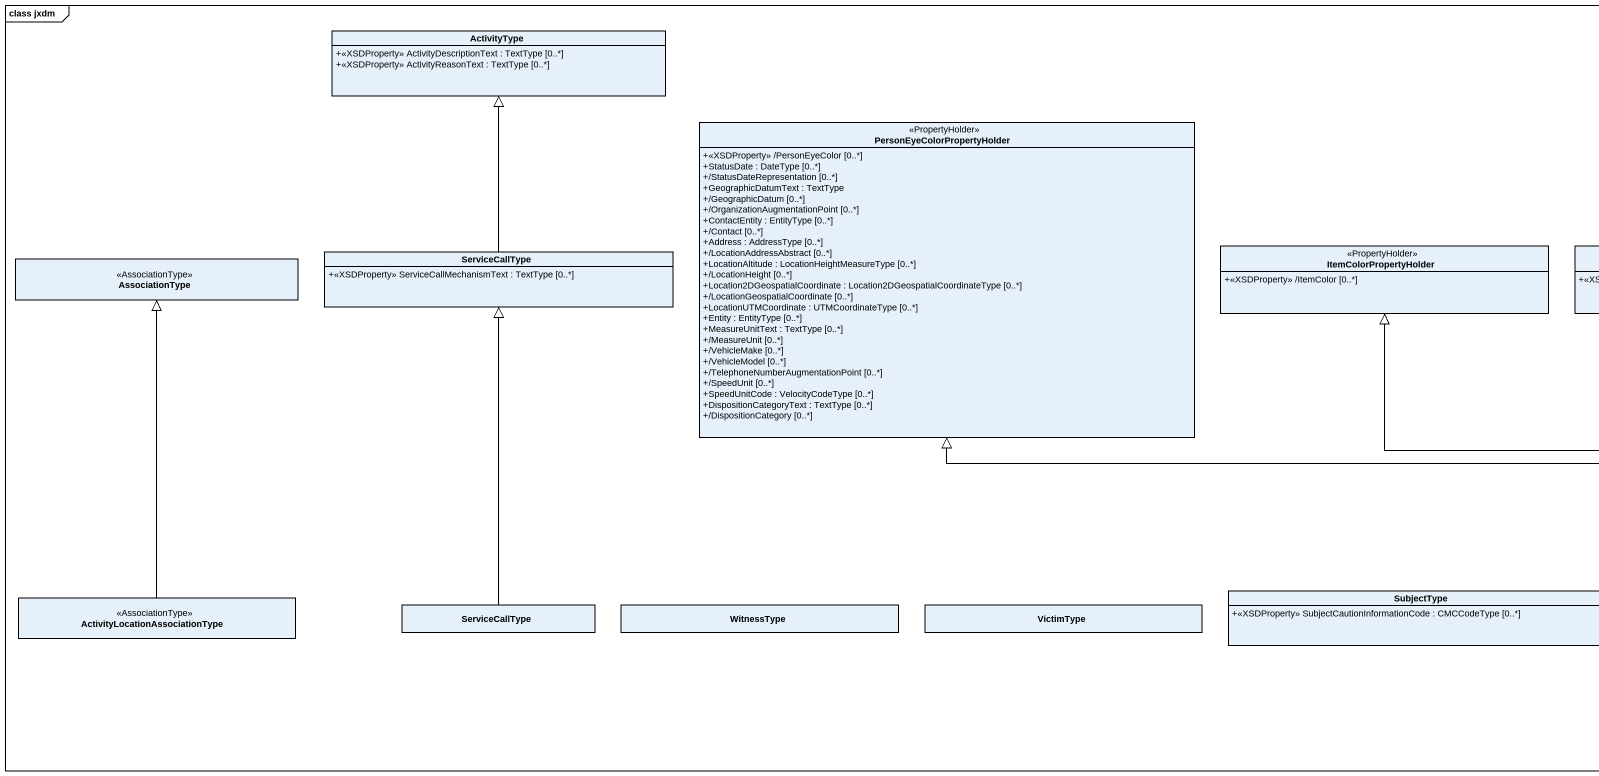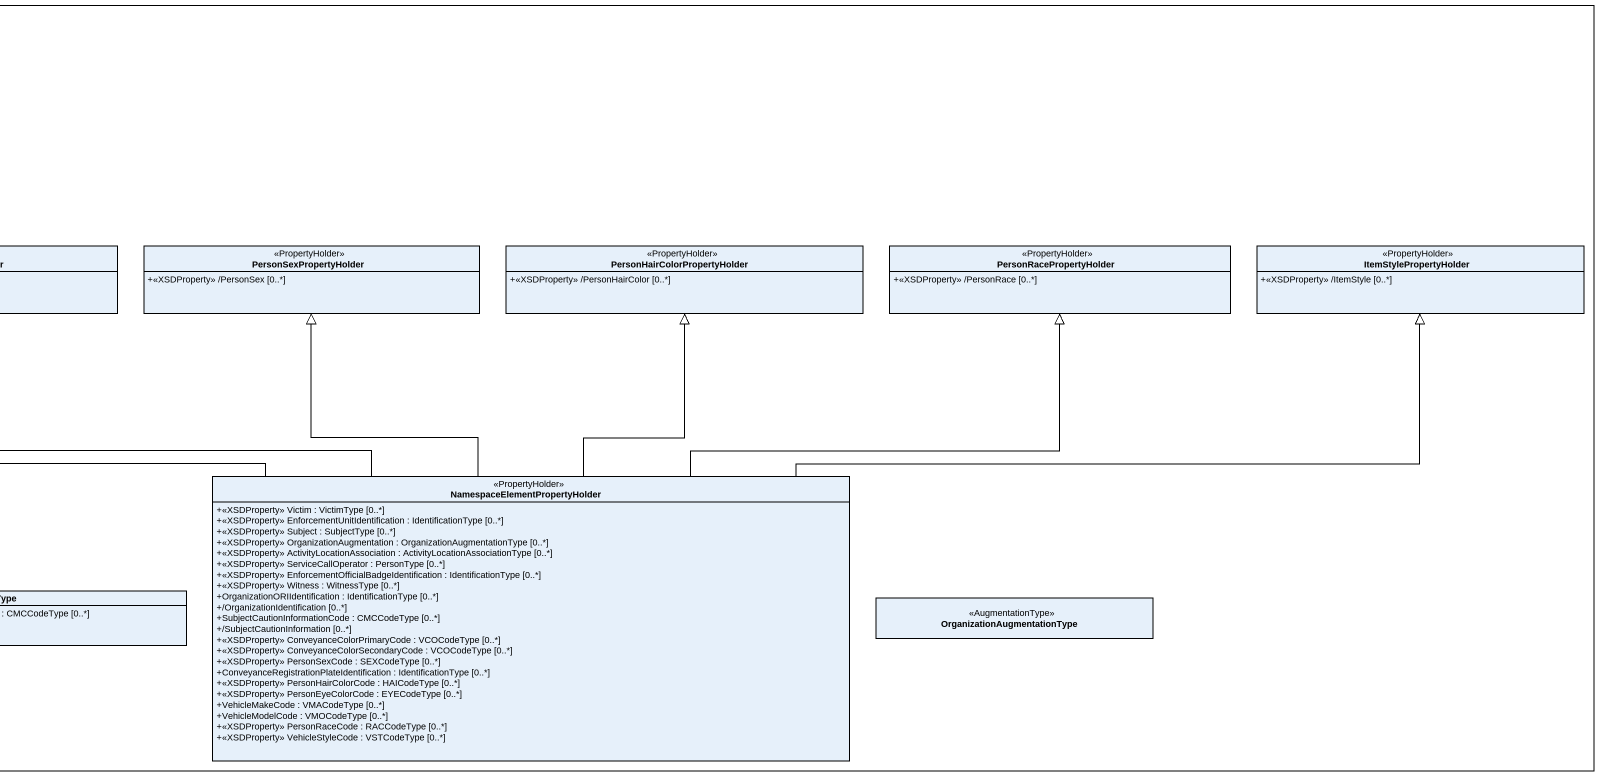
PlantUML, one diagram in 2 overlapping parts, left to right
@startuml
mainframe class jxdm
hide circle
hide empty members
skinparam classAttributeIconSize 0
class ActivityType {
  +<<XSDProperty>> ActivityDescriptionText : TextType [0..*]
  +<<XSDProperty>> ActivityReasonText : TextType [0..*]
}
class PersonEyeColorPropertyHolder <<PropertyHolder>> {
  +<<XSDProperty>> /PersonEyeColor [0..*]
  +StatusDate : DateType [0..*]
  +/StatusDateRepresentation [0..*]
  +GeographicDatumText : TextType
  +/GeographicDatum [0..*]
  +/OrganizationAugmentationPoint [0..*]
  +ContactEntity : EntityType [0..*]
  +/Contact [0..*]
  +Address : AddressType [0..*]
  +/LocationAddressAbstract [0..*]
  +LocationAltitude : LocationHeightMeasureType [0..*]
  +/LocationHeight [0..*]
  +Location2DGeospatialCoordinate : Location2DGeospatialCoordinateType [0..*]
  +/LocationGeospatialCoordinate [0..*]
  +LocationUTMCoordinate : UTMCoordinateType [0..*]
  +Entity : EntityType [0..*]
  +MeasureUnitText : TextType [0..*]
  +/MeasureUnit [0..*]
  +/VehicleMake [0..*]
  +/VehicleModel [0..*]
  +/TelephoneNumberAugmentationPoint [0..*]
  +/SpeedUnit [0..*]
  +SpeedUnitCode : VelocityCodeType [0..*]
  +DispositionCategoryText : TextType [0..*]
  +/DispositionCategory [0..*]
}
class AssociationType <<AssociationType>>
class ServiceCallType {
  +<<XSDProperty>> ServiceCallMechanismText : TextType [0..*]
}
class ItemColorPropertyHolder <<PropertyHolder>> {
  +<<XSDProperty>> /ItemColor [0..*]
}
class PersonSexPropertyHolder <<PropertyHolder>> {
  +<<XSDProperty>> /PersonSex [0..*]
}
class "PersonHairColorPropertyHolder" as PersonHairColorPropertyHolde <<PropertyHolder>> {
  +<<XSDProperty>> /PersonHairColor [0..*]
}
class PersonRacePropertyHolder <<PropertyHolder>> {
  +<<XSDProperty>> /PersonRace [0..*]
}
class ItemStylePropertyHolder <<PropertyHolder>> {
  +<<XSDProperty>> /ItemStyle [0..*]
}
class "NamespaceElementPropertyHolder" as NamespaceElementPropertyHold <<PropertyHolder>> {
  +<<XSDProperty>> Victim : VictimType [0..*]
  +<<XSDProperty>> EnforcementUnitIdentification : IdentificationType [0..*]
  +<<XSDProperty>> Subject : SubjectType [0..*]
  +<<XSDProperty>> OrganizationAugmentation : OrganizationAugmentationType [0..*]
  +<<XSDProperty>> ActivityLocationAssociation : ActivityLocationAssociationType [0..*]
  +<<XSDProperty>> ServiceCallOperator : PersonType [0..*]
  +<<XSDProperty>> EnforcementOfficialBadgeIdentification : IdentificationType [0..*]
  +<<XSDProperty>> Witness : WitnessType [0..*]
  +OrganizationORIIdentification : IdentificationType [0..*]
  +/OrganizationIdentification [0..*]
  +SubjectCautionInformationCode : CMCCodeType [0..*]
  +/SubjectCautionInformation [0..*]
  +<<XSDProperty>> ConveyanceColorPrimaryCode : VCOCodeType [0..*]
  +<<XSDProperty>> ConveyanceColorSecondaryCode : VCOCodeType [0..*]
  +<<XSDProperty>> PersonSexCode : SEXCodeType [0..*]
  +ConveyanceRegistrationPlateIdentification : IdentificationType [0..*]
  +<<XSDProperty>> PersonHairColorCode : HAICodeType [0..*]
  +<<XSDProperty>> PersonEyeColorCode : EYECodeType [0..*]
  +VehicleMakeCode : VMACodeType [0..*]
  +VehicleModelCode : VMOCodeType [0..*]
  +<<XSDProperty>> PersonRaceCode : RACCodeType [0..*]
  +<<XSDProperty>> VehicleStyleCode : VSTCodeType [0..*]
}
class "ActivityLocationAssociationType" as ActivityLocationAssociationT <<AssociationType>>
class "ServiceCallType" as ServiceCallType_2
class WitnessType
class VictimType
class SubjectType {
  +<<XSDProperty>> SubjectCautionInformationCode : CMCCodeType [0..*]
}
class OrganizationAugmentationType <<AugmentationType>>
ServiceCallType -up-|> ActivityType
NamespaceElementPropertyHold -left-|> PersonEyeColorPropertyHolder
NamespaceElementPropertyHold -left-|> ItemColorPropertyHolder
NamespaceElementPropertyHold -up-|> PersonSexPropertyHolder
NamespaceElementPropertyHold -up-|> PersonHairColorPropertyHolde
NamespaceElementPropertyHold -up-|> PersonRacePropertyHolder
NamespaceElementPropertyHold -right-|> ItemStylePropertyHolder
ActivityLocationAssociationT -up-|> AssociationType
ServiceCallType_2 -up-|> ServiceCallType
@enduml
